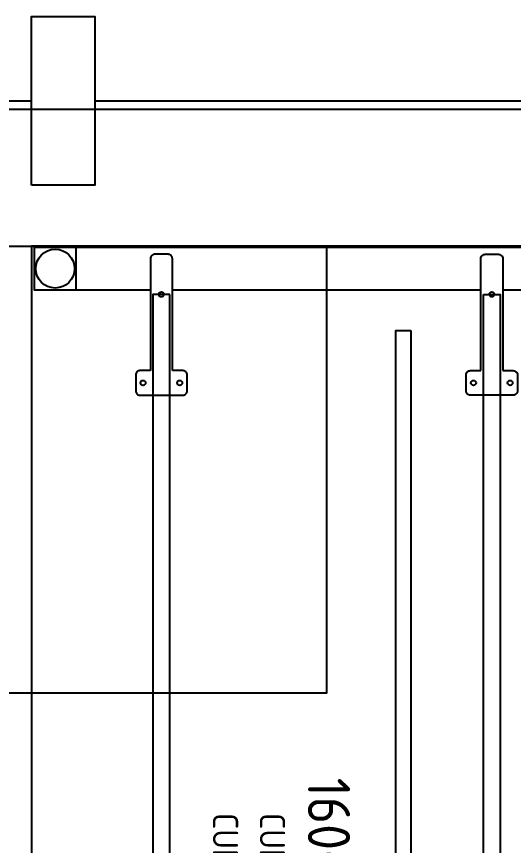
# Model space of a CAD drawing. Header units: millimetres. Extents: x 151130 to 215929, y 2134 to 34533.
# Drawn here: x 164407 to 164997, y 14747 to 15730 of the extents above; entities that cross this region are included whole.
import ezdxf

# ---------------------------------------------------------------- set-up
doc = ezdxf.new("R2010")
doc.units = ezdxf.units.MM
for name, color, linetype in [('2D', 7, 'Continuous'), ('MUEBLES', 8, 'Continuous'), ('muros', 7, 'Continuous'), ('OH CUBIERTA', 3, 'Continuous'), ('OH TEXTO', 1, 'Continuous'), ('OH!-Furniture', 7, 'Continuous'), ('OH!_LAM- A', 4, 'Continuous'), ('OH-_LAM-B', 6, 'Continuous')]:
    doc.layers.add(name, color=color, linetype=linetype)
doc.styles.get("Standard").update_dxf_attribs({"font": 'isocp2.shx'})

# ---------------------------------------------------------------- blocks, each defined once
blk = doc.blocks.new('CUR25.16070')
at = {"layer": 'OH CUBIERTA'}
blk.add_lwpolyline([(0, 700), (0, 0), (1600, 0), (1600, 700)], close=True, dxfattribs=at)
at = {"layer": 'OH TEXTO', "insert": (630.38, 377.83), "char_height": 50, "attachment_point": 1}
blk.add_mtext_dynamic_manual_height_columns('{\\Fisocp2|c0;1600 X 700}', width=453.8263, gutter_width=12.5, heights=[0], dxfattribs=at)
at = {"layer": 'OH!_LAM- A', "insert": (672.28, 300.74), "char_height": 50, "width": 489.7613, "attachment_point": 1}
blk.add_mtext('{\\H0.6x;CUR25.24060.A}', dxfattribs=at)
at = {"layer": 'OH-_LAM-B', "insert": (672.28, 245.03), "char_height": 50, "width": 489.7613, "attachment_point": 1}
blk.add_mtext('{\\H0.6x;CUR25.24060.B}', dxfattribs=at)
blk = doc.blocks.new('SP.LI.5LTS.070')
at = {"layer": '2D'}
for points in [[(5, 347), (5, -347), (55, -347), (55, -209)], [(55, 209), (55, 347), (5, 347)], [(55, 297), (5, 297)], [(55, -183), (55, 183)], [(55, -297), (5, -297)]]:
    blk.add_lwpolyline(points, dxfattribs=at)
for points in [[(151, 209), (151, 221.5, -0.414214), (156, 226.5), (175, 226.5, -0.414214), (180, 221.5), (180, 170.5, -0.414214), (175, 165.5), (156, 165.5, -0.414214), (151, 170.5), (151, 183)], [(151, 183), (18, 183, -0.414214), (13, 188), (13, 204, -0.414214), (18, 209), (151, 209)], [(151, -209), (151, -221.5, 0.414214), (156, -226.5), (175, -226.5, 0.414214), (180, -221.5), (180, -170.5, 0.414214), (175, -165.5), (156, -165.5, 0.414214), (151, -170.5), (151, -183)], [(151, -183), (18, -183, 0.414214), (13, -188), (13, -204, 0.414214), (18, -209), (151, -209)]]:
    blk.add_lwpolyline(points, format="xyb", dxfattribs=at)
for centre, radius in [((30, 322), 23), ((165.5, 217.75), 3), ((60.5, 196), 3), ((165.5, 174.25), 3), ((165.5, -174.25), 3), ((60.5, -196), 3), ((165.5, -217.75), 3), ((30, -322), 23)]:
    blk.add_circle(centre, radius, dxfattribs=at)
blk = doc.blocks.new('ESC.TIPO')
at = {"layer": 'OH!-Furniture'}
for points in [[(-1543, -164), (-1543, -144), (-54, -144), (-54, -164)], [(-1500, -250), (-100, -250), (-100, -268), (-1500, -268)], [(-1600, -350), (-1070, -350), (-1070, -1550), (-1600, -1550)], [(-1543, -536), (-1543, -556), (-54, -556), (-54, -536)]]:
    blk.add_lwpolyline(points, close=True, dxfattribs=at)
blk.add_blockref('SP.LI.5LTS.070', (-1603.5, -350))
at = {"layer": 'OH CUBIERTA'}
blk.add_blockref('CUR25.16070', (-1600, -700), dxfattribs=at)
blk = doc.blocks.new('P.IND.1600x700')
at = {"layer": 'OH!-Furniture', "xscale": -1}
blk.add_blockref('ESC.TIPO', (-1600, 1550), dxfattribs=at)

msp = doc.modelspace()

# ---------------------------------------------------------------- linework, layer by layer
at = {"layer": 'MUEBLES', "color": 6}
for p, q in [((162925.03, 15630.44), (164425.03, 15630.44)), ((164500.03, 15630.44), (166150.03, 15630.44))]:
    msp.add_line(p, q, dxfattribs=at)
msp.add_lwpolyline([(162835.03, 15620.44), (167725.03, 15620.44)], dxfattribs=at)
at = {"layer": 'muros', "color": 1}
msp.add_lwpolyline([(164425.03, 15530.44), (164425.03, 15730.44), (164500.03, 15730.44), (164500.03, 15530.44), (164425.03, 15530.44)], dxfattribs=at)

# ---------------------------------------------------------------- block references
at = {"color": 5, "xscale": -1, "rotation": 270}
msp.add_blockref('P.IND.1600x700', (163575.03, 15457.94), dxfattribs=at)

doc.saveas('drawing.dxf')
